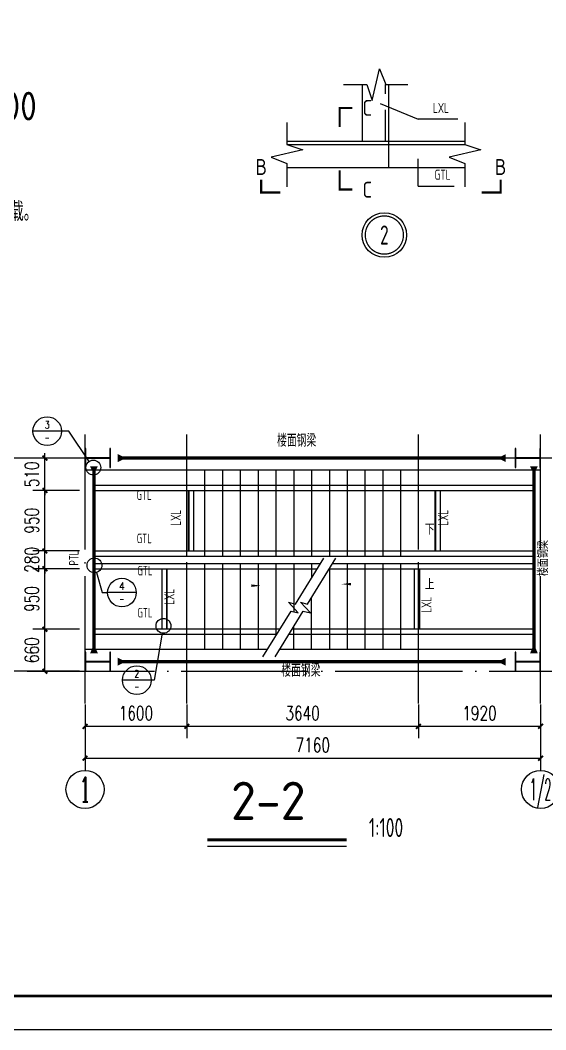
# Model space of a CAD drawing. Extents: x -89996 to 1006241, y -2176 to 440573.
# Drawn here: x 757324 to 765586, y 141094 to 156962 of the extents above; entities that cross this region are included whole.
import ezdxf
from ezdxf.enums import TextEntityAlignment as Align

# ---------------------------------------------------------------- set-up
doc = ezdxf.new("R2010")
doc.units = 0
doc.header["$LTSCALE"] = 1000
doc.header["$MEASUREMENT"] = 0
doc.linetypes.add('DASHED', pattern=[0.75, 0.5, -0.25])
doc.linetypes.add('DOTE', pattern=[2.4200000000000004, 2, -0.2, 0.02, -0.2])
for name, color, linetype in [('AXIS', 3, 'Continuous'), ('AXIS_TEXT', 7, 'Continuous'), ('BORDER', 7, 'Continuous'), ('COLU', 7, 'Continuous'), ('DIM_SYMB', 3, 'Continuous'), ('DOTE', 1, 'DOTE'), ('Gjlx', 3, 'Continuous'), ('GL', 150, 'Continuous'), ('GZ', 50, 'Continuous'), ('NUM', 7, 'Continuous'), ('PUB_DIM', 3, 'Continuous'), ('PUB_TEXT', 7, 'Continuous'), ('PUB_TITLE', 4, 'Continuous'), ('PZ', 202, 'Continuous'), ('STPM_RBEAM_NUM', 7, 'Continuous'), ('STPM_RBEAM_SIG', 2, 'Continuous'), ('TEXT', 7, 'Continuous'), ('THIN', 7, 'Continuous'), ('型钢', 6, 'Continuous'), ('引出线', 3, 'Continuous')]:
    doc.layers.add(name, color=color, linetype=linetype)
doc.styles.add('-GBCBIGGBENOR', font='GBENOR.shx', dxfattribs={"bigfont": 'GBCBIG.shx'})
doc.styles.add('_TCH_AXIS', font='COMPLEX', dxfattribs={"bigfont": 'GBCBIG'})
doc.styles.add('_TCH_DIM', font='SIMPLEX', dxfattribs={"bigfont": 'GBCBIG'})
doc.styles.add('_TCH_DIM_T3', font='SIMPLEX', dxfattribs={"width": 0.7058823529411765, "bigfont": 'GBCBIG'})
doc.styles.add('_TCH_LABEL', font='COMPLEX', dxfattribs={"bigfont": 'GBCBIG'})
doc.styles.add('COMPLEX', font='COMPLEX')
doc.styles.get("Standard").update_dxf_attribs({"font": 'gbenor.shx', "bigfont": 'gbcbig.shx'})
doc.styles.add('TSSD_Label', font='tssdeng.shx', dxfattribs={"width": 0.7, "bigfont": 'hztxt.shx'})
doc.styles.add('TSSD_Norm', font='tssdeng.shx', dxfattribs={"bigfont": 'hztxt.shx'})
doc.styles.add('TSSD_Num', font='Tssdeng.shx', dxfattribs={"width": 0.7, "bigfont": 'hztxt.shx'})
doc.styles.add('TSSD_Rein', font='Tssdeng.shx', dxfattribs={"width": 0.7, "bigfont": 'hztxt.shx'})
doc.dimstyles.new('_TCH_ARCH&&75', dxfattribs={"dimtxt": 223.125, "dimasz": 75, "dimexe": 187.5, "dimexo": 225, "dimgap": 94.68750000000001, "dimtad": 1, "dimdec": 0, "dimzin": 0, "dimdsep": 46, "dimtxsty": '_TCH_DIM_T3', "dimblk": 'ARCHTICK', "dimcen": 0.09, "dimclrt": 7, "dimazin": 2, "dimtfac": 1, "dimtdec": 0, "dimtix": 1, "dimtmove": 2, "dimatfit": 3, "dimfxl": 0, "dimtolj": 1, "dimtzin": 0, "dimarcsym": 0})

# ---------------------------------------------------------------- blocks, each defined once
blk = doc.blocks.new('ts_idx2')
at = {"color": 0, "linetype": 'ByBlock', "lineweight": -2, "const_width": 0.03333333333333333}
blk.add_lwpolyline([(-0.5, 0, 1), (0.5, 0, 1)], format="xyb", close=True, dxfattribs=at)
at = {"color": 0, "linetype": 'ByBlock', "lineweight": -2}
blk.add_circle((0, 0), 0.5833333333333334, dxfattribs=at)
at = {"color": 0, "linetype": 'ByBlock', "lineweight": -2, "style": 'TSSD_Num', "width": 0.7}
blk.add_attdef('A', text='', height=0.5, dxfattribs=at).set_placement((0, 0), align=Align.MIDDLE_CENTER)
blk = doc.blocks.new('_ArchTick')
at = {"color": 0, "linetype": 'ByBlock', "const_width": 0.4}
blk.add_lwpolyline([(-0.5, -0.5), (0.5, 0.5)], dxfattribs=at)
blk = doc.blocks.new('*D2647')
at = {"layer": 'Defpoints', "color": 0, "transparency": 16777216}
for p in [(757712.1239512621, 147389.5569555028), (758483.5381470928, 147389.5569555028), (758483.5381470927, 146729.5569548333)]:
    blk.add_point(p, dxfattribs=at)
at = {"layer": 'PUB_DIM', "color": 0, "lineweight": -2, "transparency": 16777216}
for p, q in [((758258.5381470928, 147389.5569555028), (757524.6239512621, 147389.5569555028)), ((757712.1239512621, 146729.5569548333), (757712.1239512621, 147389.5569555028)), ((758258.5381470927, 146729.5569548333), (757524.6239512621, 146729.5569548333))]:
    blk.add_line(p, q, dxfattribs=at)
at = {"layer": 'PUB_DIM', "color": 0, "lineweight": -2, "transparency": 16777216, "xscale": 75, "yscale": 75, "zscale": 75}
for p, rotation in [((757712.1239512621, 147389.5569555028), 90), ((757712.1239512621, 146729.5569548333), 270)]:
    blk.add_blockref('_ArchTick', p, dxfattribs=dict(at, rotation=rotation))
at = {"layer": 'PUB_DIM', "color": 7, "transparency": 16777216, "insert": (757505.8739512621, 147059.5569551682), "char_height": 223.125, "attachment_point": 5, "rotation": 90, "style": '_TCH_DIM_T3'}
blk.add_mtext('\\A1;660', dxfattribs=at)
blk = doc.blocks.new('*D2648')
at = {"layer": 'Defpoints', "color": 0, "transparency": 16777216}
for p in [(757712.1239512621, 148339.5569548323), (758483.5381470928, 148339.5569548323), (758483.5381470928, 147389.556955503)]:
    blk.add_point(p, dxfattribs=at)
at = {"layer": 'PUB_DIM', "color": 0, "lineweight": -2, "transparency": 16777216}
for p, q in [((758258.5381470928, 148339.5569548323), (757524.6239512621, 148339.5569548323)), ((757712.1239512621, 147389.556955503), (757712.1239512621, 148339.5569548323)), ((758258.5381470928, 147389.556955503), (757524.6239512621, 147389.556955503))]:
    blk.add_line(p, q, dxfattribs=at)
at = {"layer": 'PUB_DIM', "color": 0, "lineweight": -2, "transparency": 16777216, "xscale": 75, "yscale": 75, "zscale": 75}
for p, rotation in [((757712.1239512621, 148339.5569548323), 90), ((757712.1239512621, 147389.556955503), 270)]:
    blk.add_blockref('_ArchTick', p, dxfattribs=dict(at, rotation=rotation))
at = {"layer": 'PUB_DIM', "color": 7, "transparency": 16777216, "insert": (757505.8739512621, 147864.5569551678), "char_height": 223.125, "attachment_point": 5, "rotation": 90, "style": '_TCH_DIM_T3'}
blk.add_mtext('\\A1;950', dxfattribs=at)
blk = doc.blocks.new('*D2649')
at = {"layer": 'Defpoints', "color": 0, "transparency": 16777216}
for p in [(757712.1239512621, 148619.5569555032), (758483.5381470929, 148619.5569555032), (758483.5381470928, 148339.556954832)]:
    blk.add_point(p, dxfattribs=at)
at = {"layer": 'PUB_DIM', "color": 0, "lineweight": -2, "transparency": 16777216}
for p, q in [((757712.1239512621, 148619.5569555032), (757712.1239512621, 148694.5569555032)), ((758258.5381470929, 148619.5569555032), (757524.6239512621, 148619.5569555032)), ((757712.1239512621, 148339.556954832), (757712.1239512621, 148619.5569555032)), ((758258.5381470928, 148339.556954832), (757524.6239512621, 148339.556954832)), ((757712.1239512621, 148339.556954832), (757712.1239512621, 148264.556954832))]:
    blk.add_line(p, q, dxfattribs=at)
at = {"layer": 'PUB_DIM', "color": 0, "lineweight": -2, "transparency": 16777216, "xscale": 75, "yscale": 75, "zscale": 75}
for p, rotation in [((757712.1239512621, 148619.5569555032), 270), ((757712.1239512621, 148339.556954832), 90)]:
    blk.add_blockref('_ArchTick', p, dxfattribs=dict(at, rotation=rotation))
at = {"layer": 'PUB_DIM', "color": 7, "transparency": 16777216, "insert": (757505.8739512621, 148479.5569551677), "char_height": 223.125, "attachment_point": 5, "rotation": 90, "style": '_TCH_DIM_T3'}
blk.add_mtext('\\A1;280', dxfattribs=at)
blk = doc.blocks.new('*D2650')
at = {"layer": 'Defpoints', "color": 0, "transparency": 16777216}
for p in [(757712.1239512623, 149569.5569548323), (758483.538147093, 149569.5569548323), (758483.5381470929, 148619.5569555034)]:
    blk.add_point(p, dxfattribs=at)
at = {"layer": 'PUB_DIM', "color": 0, "lineweight": -2, "transparency": 16777216}
for p, q in [((758258.538147093, 149569.5569548323), (757524.6239512623, 149569.5569548323)), ((757712.1239512623, 148619.5569555034), (757712.1239512623, 149569.5569548323)), ((758258.5381470929, 148619.5569555034), (757524.6239512623, 148619.5569555034))]:
    blk.add_line(p, q, dxfattribs=at)
at = {"layer": 'PUB_DIM', "color": 0, "lineweight": -2, "transparency": 16777216, "xscale": 75, "yscale": 75, "zscale": 75}
for p, rotation in [((757712.1239512623, 149569.5569548323), 90), ((757712.1239512623, 148619.5569555034), 270)]:
    blk.add_blockref('_ArchTick', p, dxfattribs=dict(at, rotation=rotation))
at = {"layer": 'PUB_DIM', "color": 7, "transparency": 16777216, "insert": (757505.8739512623, 149094.556955168), "char_height": 223.125, "attachment_point": 5, "rotation": 90, "style": '_TCH_DIM_T3'}
blk.add_mtext('\\A1;950', dxfattribs=at)
blk = doc.blocks.new('*D2651')
at = {"layer": 'Defpoints', "color": 0, "transparency": 16777216}
for p in [(757712.1239512623, 150079.5569549231), (758483.538147093, 150079.5569549231), (758483.538147093, 149569.5569548324)]:
    blk.add_point(p, dxfattribs=at)
at = {"layer": 'PUB_DIM', "color": 0, "lineweight": -2, "transparency": 16777216}
for p, q in [((757712.1239512623, 150079.5569549231), (757712.1239512623, 150154.5569549231)), ((758258.538147093, 150079.5569549231), (757524.6239512623, 150079.5569549231)), ((757712.1239512623, 149569.5569548324), (757712.1239512623, 150079.5569549231)), ((758258.538147093, 149569.5569548324), (757524.6239512623, 149569.5569548324)), ((757712.1239512623, 149569.5569548324), (757712.1239512623, 149494.5569548324))]:
    blk.add_line(p, q, dxfattribs=at)
at = {"layer": 'PUB_DIM', "color": 0, "lineweight": -2, "transparency": 16777216, "xscale": 75, "yscale": 75, "zscale": 75}
for p, rotation in [((757712.1239512623, 150079.5569549231), 270), ((757712.1239512623, 149569.5569548324), 90)]:
    blk.add_blockref('_ArchTick', p, dxfattribs=dict(at, rotation=rotation))
at = {"layer": 'PUB_DIM', "color": 7, "transparency": 16777216, "insert": (757505.8739512623, 149824.5569548779), "char_height": 223.125, "attachment_point": 5, "rotation": 90, "style": '_TCH_DIM_T3'}
blk.add_mtext('\\A1;510', dxfattribs=at)
blk = doc.blocks.new('*D2652')
at = {"layer": 'Defpoints', "color": 0, "transparency": 16777216}
for p in [(757131.8409673874, 150079.5569549312), (757434.0769459169, 150079.5569549312), (757434.0769459169, 146729.5569548323)]:
    blk.add_point(p, dxfattribs=at)
at = {"layer": 'PUB_DIM', "color": 0, "lineweight": -2, "transparency": 16777216}
for p, q in [((757209.0769459169, 150079.5569549312), (756944.3409673874, 150079.5569549312)), ((757131.8409673874, 146729.5569548323), (757131.8409673874, 150079.5569549312)), ((757209.0769459169, 146729.5569548323), (756944.3409673874, 146729.5569548323))]:
    blk.add_line(p, q, dxfattribs=at)
at = {"layer": 'PUB_DIM', "color": 0, "lineweight": -2, "transparency": 16777216, "xscale": 75, "yscale": 75, "zscale": 75}
for p, rotation in [((757131.8409673874, 150079.5569549312), 90), ((757131.8409673874, 146729.5569548323), 270)]:
    blk.add_blockref('_ArchTick', p, dxfattribs=dict(at, rotation=rotation))
at = {"layer": 'PUB_DIM', "color": 7, "transparency": 16777216, "insert": (756925.5909673874, 148404.5569548819), "char_height": 223.125, "attachment_point": 5, "rotation": 90, "style": '_TCH_DIM_T3'}
blk.add_mtext('\\A1;3350', dxfattribs=at)
blk = doc.blocks.new('*D2653')
at = {"layer": 'Defpoints', "color": 0, "transparency": 16777216}
for p in [(763583.1059516915, 146429.5569548328), (765503.1059516333, 146429.5569548326), (765503.1059516333, 145863.732501371)]:
    blk.add_point(p, dxfattribs=at)
at = {"layer": 'PUB_DIM', "color": 0, "lineweight": -2, "transparency": 16777216}
for p, q in [((763583.1059516915, 146204.5569548328), (763583.1059516915, 145676.232501371)), ((765503.1059516333, 146204.5569548326), (765503.1059516333, 145676.232501371)), ((763583.1059516915, 145863.732501371), (765503.1059516333, 145863.732501371))]:
    blk.add_line(p, q, dxfattribs=at)
at = {"layer": 'PUB_DIM', "color": 0, "lineweight": -2, "transparency": 16777216, "xscale": 75, "yscale": 75, "zscale": 75, "rotation": 180}
blk.add_blockref('_ArchTick', (763583.1059516915, 145863.732501371), dxfattribs=at)
at = {"layer": 'PUB_DIM', "color": 0, "lineweight": -2, "transparency": 16777216, "xscale": 75, "yscale": 75, "zscale": 75}
blk.add_blockref('_ArchTick', (765503.1059516333, 145863.732501371), dxfattribs=at)
at = {"layer": 'PUB_DIM', "color": 7, "transparency": 16777216, "insert": (764543.1059516624, 146069.982501371), "char_height": 223.125, "attachment_point": 5, "style": '_TCH_DIM_T3'}
blk.add_mtext('\\A1;1920', dxfattribs=at)
blk = doc.blocks.new('*D2654')
at = {"layer": 'Defpoints', "color": 0, "transparency": 16777216}
for p in [(759943.105951691, 146429.5569548332), (763583.1059516915, 146429.5569548328), (763583.1059516915, 145863.7325013713)]:
    blk.add_point(p, dxfattribs=at)
at = {"layer": 'PUB_DIM', "color": 0, "lineweight": -2, "transparency": 16777216}
for p, q in [((759943.105951691, 146204.5569548332), (759943.105951691, 145676.2325013713)), ((763583.1059516915, 146204.5569548328), (763583.1059516915, 145676.2325013713)), ((759943.105951691, 145863.7325013713), (763583.1059516915, 145863.7325013713))]:
    blk.add_line(p, q, dxfattribs=at)
at = {"layer": 'PUB_DIM', "color": 0, "lineweight": -2, "transparency": 16777216, "xscale": 75, "yscale": 75, "zscale": 75, "rotation": 180}
blk.add_blockref('_ArchTick', (759943.105951691, 145863.7325013713), dxfattribs=at)
at = {"layer": 'PUB_DIM', "color": 0, "lineweight": -2, "transparency": 16777216, "xscale": 75, "yscale": 75, "zscale": 75}
blk.add_blockref('_ArchTick', (763583.1059516915, 145863.7325013713), dxfattribs=at)
at = {"layer": 'PUB_DIM', "color": 7, "transparency": 16777216, "insert": (761763.1059516913, 146069.9825013713), "char_height": 223.125, "attachment_point": 5, "style": '_TCH_DIM_T3'}
blk.add_mtext('\\A1;3640', dxfattribs=at)
blk = doc.blocks.new('*D2655')
at = {"layer": 'Defpoints', "color": 0, "transparency": 16777216}
for p in [(758343.1059516282, 146429.5569548334), (759943.105951691, 146429.5569548332), (759943.105951691, 145863.7325013716)]:
    blk.add_point(p, dxfattribs=at)
at = {"layer": 'PUB_DIM', "color": 0, "lineweight": -2, "transparency": 16777216}
for p, q in [((758343.1059516282, 146204.5569548334), (758343.1059516282, 145676.2325013716)), ((759943.105951691, 146204.5569548332), (759943.105951691, 145676.2325013716)), ((758343.1059516282, 145863.7325013716), (759943.105951691, 145863.7325013716))]:
    blk.add_line(p, q, dxfattribs=at)
at = {"layer": 'PUB_DIM', "color": 0, "lineweight": -2, "transparency": 16777216, "xscale": 75, "yscale": 75, "zscale": 75, "rotation": 180}
blk.add_blockref('_ArchTick', (758343.1059516282, 145863.7325013716), dxfattribs=at)
at = {"layer": 'PUB_DIM', "color": 0, "lineweight": -2, "transparency": 16777216, "xscale": 75, "yscale": 75, "zscale": 75}
blk.add_blockref('_ArchTick', (759943.105951691, 145863.7325013716), dxfattribs=at)
at = {"layer": 'PUB_DIM', "color": 7, "transparency": 16777216, "insert": (759143.1059516596, 146069.9825013716), "char_height": 223.125, "attachment_point": 5, "style": '_TCH_DIM_T3'}
blk.add_mtext('\\A1;1600', dxfattribs=at)
blk = doc.blocks.new('*D2656')
at = {"layer": 'Defpoints', "color": 0, "transparency": 16777216}
for p in [(758343.1059516283, 146429.5569548325), (765503.1059516334, 146429.5569548325), (765503.1059516334, 145362.3495864365)]:
    blk.add_point(p, dxfattribs=at)
at = {"layer": 'PUB_DIM', "color": 0, "lineweight": -2, "transparency": 16777216}
for p, q in [((758343.1059516283, 146204.5569548325), (758343.1059516283, 145174.8495864365)), ((765503.1059516334, 146204.5569548325), (765503.1059516334, 145174.8495864365)), ((758343.1059516283, 145362.3495864365), (765503.1059516334, 145362.3495864365))]:
    blk.add_line(p, q, dxfattribs=at)
at = {"layer": 'PUB_DIM', "color": 0, "lineweight": -2, "transparency": 16777216, "xscale": 75, "yscale": 75, "zscale": 75, "rotation": 180}
blk.add_blockref('_ArchTick', (758343.1059516283, 145362.3495864365), dxfattribs=at)
at = {"layer": 'PUB_DIM', "color": 0, "lineweight": -2, "transparency": 16777216, "xscale": 75, "yscale": 75, "zscale": 75}
blk.add_blockref('_ArchTick', (765503.1059516334, 145362.3495864365), dxfattribs=at)
at = {"layer": 'PUB_DIM', "color": 7, "transparency": 16777216, "insert": (761923.1059516309, 145568.5995864365), "char_height": 223.125, "attachment_point": 5, "style": '_TCH_DIM_T3'}
blk.add_mtext('\\A1;7160', dxfattribs=at)
blk = doc.blocks.new('_AXISO')
blk.add_circle((0, 0), 0.5)
at = {"layer": 'AXIS_TEXT', "style": 'COMPLEX', "width": 1.041666666666667}
blk.add_attdef('A', text='', height=0.56, dxfattribs=at).set_placement((-0.25, -0.28), (0.25, -0.28), align=Align.FIT)

msp = doc.modelspace()

# ---------------------------------------------------------------- linework, layer by layer
at = {"layer": 'AXIS'}
for p, q in [((757973.3301995476, 150502.3984135394), (757523.3301995476, 150502.3984135394)), ((758086.6885044912, 150502.3984135394), (757973.3301995476, 150502.3984135394)), ((758407.8243811601, 150027.1406208894), (758086.6885044912, 150502.3984135394)), ((758522.7516499127, 148281.2339890481), (758613.4967180822, 147965.0923861648)), ((758613.4967180822, 147965.0923861648), (758697.2755060164, 147965.0923861648)), ((759147.2755060164, 147965.0923861648), (758697.2755060164, 147965.0923861648)), ((759555.9924762632, 147327.9471117756), (759430.5688847682, 146588.9977374017)), ((759381.8389912215, 146588.9977374017), (758931.8389912215, 146588.9977374017)), ((759430.5688847682, 146588.9977374017), (759381.8389912215, 146588.9977374017))]:
    msp.add_line(p, q, dxfattribs=at)
for centre, radius in [((757748.3301995476, 150502.3984135394), 225), ((758473.086818906, 149930.5569491184), 116.5658244654769), ((758490.5913255583, 148393.2755213953), 116.5658244654769), ((758922.2755060164, 147965.0923861648), 225), ((759575.4984841943, 147442.8692901743), 116.5658244654769), ((759156.8389912215, 146588.9977374017), 225)]:
    msp.add_circle(centre, radius, dxfattribs=at)
at = {"layer": 'BORDER', "const_width": 39.77272519886361}
msp.add_lwpolyline([(744132.1482201798, 141624.0125658005), (744132.1482201798, 172063.4049179974), (786874.570233892, 172063.4049179974), (786874.570233892, 141624.0125658005)], close=True, dxfattribs=at)
at = {"layer": 'COLU'}
for p, q in [((765503.1059516333, 149888.6418247944, 1.215519822169654), (758343.1059516977, 149888.6418247942, 1.215519822169654)), ((761210.9927471471, 147071.556954793), (758343.1059516977, 147071.5569547931, 1.215519822169654)), ((765398.9561502698, 147071.5569547929, -1.775018644080975), (761401.6891848408, 147071.556954793, -0.08082442459377637))]:
    msp.add_line(p, q, dxfattribs=at)
at = {"layer": 'DIM_SYMB'}
for points in [[(763633.6111219572, 148963.2727120739, 0, 0, 0), (759697.9781990175, 148963.2727120731, 0, 0, 0), (759697.9781990193, 148074.2772891786, 0, 0, 0), (761107.0492297586, 148074.2772891815, 0, 40.00000000000001, 0), (760957.0492297586, 148074.2772891812, 0, 0, 0)], [(763633.6111219572, 148098.6431296, 0, 0, 0), (762373.6111219572, 148098.6431296, 0, 40.00000000000001, 0), (762523.6111219572, 148098.6431296, 0, 0, 0)]]:
    msp.add_lwpolyline(points, format="xyseb", dxfattribs=at)
at = {"layer": 'DOTE'}
for p, q in [((758343.1059516977, 146221.5699719722), (758343.1059516976, 150452.0335659007)), ((759943.1059516912, 146221.5699720214), (759943.105951691, 150452.0335659499)), ((763583.1059516916, 146221.5699720275), (763583.1059516915, 150452.0335659559)), ((765503.1059516334, 146221.5699719722), (765503.1059516333, 150452.0335659007)), ((765997.8573876994, 150079.5569548322), (757434.0769459169, 150079.5569549313)), ((757434.0769459169, 146729.5569548323), (765921.3845637578, 146729.5569548323))]:
    msp.add_line(p, q, dxfattribs=at)
at = {"layer": 'Gjlx', "const_width": 50}
for points in [[(758483.5381470933, 149951.8876393829), (758483.5381470929, 147009.0101992251)], [(764894.1112377296, 150079.4621969016), (758856.9127855226, 150079.5569549146)], [(765398.9561502702, 149951.8876393829), (765398.9561502698, 147009.0101992251)], [(764894.1112377296, 146879.4621955627), (758856.9127855226, 146879.5569535757)]]:
    msp.add_lwpolyline(points, dxfattribs=at)
at = {"layer": 'GL'}
for p, q in [((764313.7808911871, 155052.9045140854), (761515.6767376648, 155052.904514084)), ((763116.910738317, 154642.9045140845), (763116.910738317, 155052.9045140849)), ((764313.7808911871, 155002.9045140854), (761515.6767376648, 155002.904514084)), ((764313.7808911876, 154642.9045140854), (761515.6767376653, 154642.9045140835)), ((758483.5381470928, 149651.5569548329), (765398.9561502702, 149651.556954764)), ((758483.5381470928, 149569.5569548329), (765398.9561502702, 149569.556954764)), ((759970.1059477299, 148620.5237985685), (759970.1401471638, 149569.629438179)), ((759980.1059477234, 148620.5234382352), (759980.1401471572, 149569.6290778457)), ((760052.1059477299, 148620.5237985684), (760052.1401471638, 149569.629438179)), ((763848.0717522576, 148619.5569554499), (763848.1059516915, 149568.6625950605)), ((763858.0717522511, 148619.5565951166), (763858.105951685, 149568.6622347272)), ((763930.0717522576, 148619.5569554499), (763930.1059516915, 149568.6625950605)), ((758483.5381470929, 148619.5569555036), (765398.9561502701, 148619.5569554346)), ((758483.5381470929, 148537.5569555036), (765398.9561502701, 148537.5569554346)), ((758483.5381470929, 148421.5569548325), (762044.9870008386, 148421.556954781)), ((762235.6834385305, 148421.5569547783), (765398.95615027, 148421.5569547325)), ((758483.5381470929, 148339.5569548325), (761994.2932039765, 148339.556954782)), ((759554.1059514529, 147390.0985016003), (759554.1059514532, 148338.1009841083)), ((759626.1059514529, 147390.0985016002), (759626.1059514532, 148338.1009841083)), ((759636.1059514529, 147390.0985016002), (759636.1059514532, 148338.1009841083)), ((762184.9896416684, 148339.5569547793), (765398.95615027, 148339.5569547331)), ((763521.4728446007, 147389.5569547435), (763521.472844601, 148337.5594372516)), ((763593.4728446007, 147389.5569547435), (763593.472844601, 148337.5594372516)), ((763603.4728446007, 147389.5569547435), (763603.472844601, 148337.5594372516)), ((761407.3189666524, 147389.5569547819), (758483.538147093, 147389.5569548329)), ((761356.6939666524, 147307.5569547819), (758483.538147093, 147307.5569548329)), ((765398.9561502698, 147307.5569547101), (761547.390404344, 147307.5569547785)), ((765398.9561502698, 147389.5569547122), (761598.015404344, 147389.5569547785))]:
    msp.add_line(p, q, dxfattribs=at)
for points in [[(761515.6767376644, 155352.904514084), (761515.6767376648, 155052.904514084), (761515.6767376648, 155005.904514084), (761765.6767376648, 154925.904514084), (761266.3029910136, 154807.5888145006), (761515.6767376648, 154709.904514084), (761515.6767376653, 154642.904514084), (761515.6767376653, 154342.904514084)], [(764313.7808911867, 155352.9045140854), (764313.7808911871, 155052.9045140854), (764313.7808911871, 155005.9045140854), (764563.7808911871, 154925.9045140854), (764064.4071445359, 154807.588814502), (764313.7808911871, 154709.9045140854), (764313.7808911876, 154642.9045140854), (764313.7808911876, 154342.9045140854)]]:
    msp.add_lwpolyline(points, dxfattribs=at)
at = {"layer": 'GZ'}
for points in [[(758343.1059516055, 150229.5569561723), (758343.1059516977, 149929.5569561723), (758353.1059514935, 149929.5569561627), (758353.1059516311, 150072.7074359283), (758358.1059516295, 150076.5569562824), (758728.4563164896, 150076.5569563994), (758733.1059516311, 150072.7074360496), (758733.1059516744, 149929.5569562945), (758743.1059515929, 149929.5569535914), (758743.1059514025, 150229.5569562712), (758733.1059519133, 150229.5569562922), (758733.105951625, 150086.5569564014), (758728.6184832092, 150082.5569563995), (758358.1059516269, 150082.5569562824), (758353.105951625, 150086.5569562802), (758353.1059960747, 150229.5570654957), (758343.1059516055, 150229.5569561723)], [(765103.1059517412, 150229.5569562713), (765103.1059518334, 149929.5569562713), (765113.1059516292, 149929.5569562618), (765113.1059517668, 150072.7074360274), (765118.1059517652, 150076.5569563815), (765488.4563166254, 150076.5569564985), (765493.1059517668, 150072.7074361487), (765493.1059518101, 149929.5569563936), (765503.1059517286, 149929.5569536904), (765503.1059515382, 150229.5569563703), (765493.105952049, 150229.5569563913), (765493.1059517608, 150086.5569565005), (765488.6184833449, 150082.5569564986), (765118.1059517626, 150082.5569563815), (765113.1059517608, 150086.5569563793), (765113.1059962105, 150229.5570655948), (765103.1059517412, 150229.5569562713)], [(758343.1059516055, 147029.5569548334), (758343.1059516977, 146729.5569548334), (758353.1059514935, 146729.5569548238), (758353.1059516311, 146872.7074345895), (758358.1059516295, 146876.5569549435), (758728.4563164896, 146876.5569550605), (758733.1059516311, 146872.7074347108), (758733.1059516744, 146729.5569549556), (758743.1059515929, 146729.5569522525), (758743.1059514025, 147029.5569549323), (758733.1059519133, 147029.5569549533), (758733.105951625, 146886.5569550625), (758728.6184832092, 146882.5569550606), (758358.1059516269, 146882.5569549435), (758353.105951625, 146886.5569549413), (758353.1059960747, 147029.5570641568), (758343.1059516055, 147029.5569548334)], [(765103.1059517412, 147029.5569549325), (765103.1059518334, 146729.5569549325), (765113.1059516292, 146729.5569549229), (765113.1059517668, 146872.7074346885), (765118.1059517652, 146876.5569550426), (765488.4563166254, 146876.5569551596), (765493.1059517668, 146872.7074348098), (765493.1059518101, 146729.5569550547), (765503.1059517286, 146729.5569523515), (765503.1059515382, 147029.5569550314), (765493.105952049, 147029.5569550524), (765493.1059517608, 146886.5569551616), (765488.6184833449, 146882.5569551597), (765118.1059517626, 146882.5569550426), (765113.1059517608, 146886.5569550404), (765113.1059962105, 147029.5570642559), (765103.1059517412, 147029.5569549325)]]:
    msp.add_lwpolyline(points, close=True, dxfattribs=at)
at = {"layer": 'NUM', "color": 6, "const_width": 50}
msp.add_lwpolyline([(760266.7580514521, 144078.5714554437), (762453.9725473871, 144078.5714554437)], dxfattribs=at)
at = {"layer": 'NUM', "color": 6}
msp.add_lwpolyline([(760266.7580514521, 143978.5714554437), (762453.9725473871, 143978.5714554437)], dxfattribs=at)
at = {"layer": 'PUB_DIM'}
for p, q in [((757526.4376872111, 150079.5569549248), (756798.6546218011, 150079.5569549248)), ((757526.4376871737, 146729.5569548323), (756798.6546217637, 146729.5569548323)), ((758343.1059516977, 146055.0949784415), (758343.1059516977, 145171.4209501466)), ((765503.1059516334, 146055.0949784415), (765503.1059516334, 145171.4209501466))]:
    msp.add_line(p, q, dxfattribs=at)
at = {"layer": 'PUB_TITLE'}
msp.add_lwpolyline([(742806.390713551, 141093.7095631489), (742806.390713551, 172593.7079206489), (787404.8732365434, 172593.7079206489), (787404.8732365434, 141093.7095631489)], close=True, dxfattribs=at)
at = {"layer": 'PZ'}
for p, q in [((759943.105951619, 148537.5569555549), (759943.1059515938, 149887.5569555191)), ((760223.1059516189, 149888.533824265), (760223.105951619, 148537.5569554547)), ((760503.105951619, 149888.5338242623), (760503.105951619, 148537.5569554547)), ((760783.105951619, 149888.5338242596), (760783.105951619, 148537.5569554548)), ((761063.105951619, 149888.533824257), (761063.105951619, 148537.5569554548)), ((761343.1059516189, 149888.5338242543), (761343.105951619, 148537.5569554548)), ((761623.1059516189, 149888.5338242516), (761623.105951619, 148537.5569554548)), ((761903.105951619, 149888.533824249), (761903.105951619, 148537.5569554548)), ((762183.1059516189, 149888.5338242463), (762183.105951619, 148537.5569554548)), ((762463.1059516189, 149888.5338242436), (762463.105951619, 148537.5569554549)), ((762743.1059516189, 149888.5338242409), (762743.105951619, 148537.5569554549)), ((763023.1059516189, 149888.5338242383), (763023.105951619, 148537.5569554549)), ((763303.1059516199, 149888.5338242356), (763303.1059516071, 148537.5569554576)), ((759943.1059516189, 147070.5800860681), (759943.105951619, 148421.5569548462)), ((760223.105951619, 148421.5569547809), (760223.1059516193, 147071.5569548115)), ((760503.105951619, 148421.556954781), (760503.1059516195, 147071.5569548063)), ((760783.105951619, 148421.5569547811), (760783.1059516193, 147071.556954801)), ((761063.105951619, 148421.5569547811), (761063.1059516193, 147071.5569547958)), ((761343.105951619, 148421.5569547812), (761343.1059516193, 147285.5477254937)), ((761623.105951619, 148421.5569547813), (761623.1059516192, 147664.6349047209)), ((761903.105951619, 148421.5569547814), (761903.1059516191, 148192.6094538886)), ((762463.1059516191, 148421.556954782), (762463.1059516196, 147071.5569548073)), ((762743.1059516191, 148421.5569547821), (762743.1059516195, 147071.556954802)), ((763023.1059516191, 148421.5569547822), (763023.1059516195, 147071.5569547968)), ((763303.1059516191, 148421.5569547822), (763303.1059516196, 147071.556954793)), ((763583.1059516916, 147070.5800861029), (763583.1059516916, 148421.5569548809)), ((762183.1059516191, 148336.5099826919), (762183.1059516195, 147071.5569548125)), ((761903.105951619, 147070.5800860692), (761903.1059516191, 147883.5946080124)), ((761623.1059516189, 147070.5800860691), (761623.1059516189, 147430.197446167))]:
    msp.add_line(p, q, dxfattribs=at)
at = {"layer": 'STPM_RBEAM_SIG'}
for points in [[(758856.9127855226, 150079.5569549146, 125, 0, 0), (758981.9127855226, 150079.5569549146, 125, 0, 0)], [(764956.6506932643, 150079.5569548431, 125, 0, 0), (764831.6506932643, 150079.5569548431, 125, 0, 0)], [(758483.5381470933, 149951.8876393829, 125, 0, 0), (758483.5381470933, 149826.8876393829, 125, 0, 0)], [(765398.9561502702, 149951.8876393829, 125, 0, 0), (765398.9561502702, 149826.8876393829, 125, 0, 0)], [(758483.5381470929, 147009.0101992251, 125, 0, 0), (758483.5381470929, 147153.0954701343, 125, 0, 0)], [(765398.9561502698, 147009.0101992251, 125, 0, 0), (765398.9561502698, 147153.0954701343, 125, 0, 0)], [(758856.9127855226, 146879.5569535757, 125, 0, 0), (758981.9127855226, 146879.5569535757, 125, 0, 0)], [(764956.6506932643, 146879.5569535042, 125, 0, 0), (764831.6506932643, 146879.5569535042, 125, 0, 0)]]:
    msp.add_lwpolyline(points, format="xyseb", dxfattribs=at)
at = {"layer": 'THIN'}
for points in [[(761138.893240331, 146954.7735560983), (761583.292778779, 147674.5910801031), (761695.2782652616, 147646.5866015814), (761539.5998256062, 147813.2126002325), (761651.5853120887, 147785.2081217109), (762095.9848505367, 148504.0487769376)], [(761329.5896780246, 146954.7735560983), (761773.9892164727, 147674.5910801031), (761885.9747029552, 147646.5866015814), (761730.2962632999, 147813.2126002325), (761842.2817497824, 147785.2081217109), (762286.6812882303, 148504.0487769376)]]:
    msp.add_lwpolyline(points, dxfattribs=at)
at = {"layer": '型钢'}
for p, q in [((762706.9107383165, 155052.9045140854), (762706.9107383165, 155949.6672658058)), ((763116.910738317, 155052.9045140854), (763116.910738317, 155949.6672658058))]:
    msp.add_line(p, q, dxfattribs=at)
at = {"layer": '型钢', "linetype": 'DASHED'}
msp.add_line((763066.910738317, 155052.9045140854), (763066.910738317, 155949.6672658058), dxfattribs=at)
at = {"layer": '型钢'}
msp.add_lwpolyline([(762406.9107383165, 155949.6672658058), (762706.9107383165, 155949.6672658058), (762773.910738317, 155949.6672658058), (762853.910738317, 155699.6672658058), (762972.2264378994, 156199.041012457), (763069.9107383165, 155949.6672658058), (763116.910738317, 155949.6672658058), (763416.910738317, 155949.6672658058)], dxfattribs=at)
at = {"layer": '引出线'}
for p, q in [((762979.9534020071, 155654.1233256002), (763580.3571650937, 155404.6735913599)), ((764200.5581373844, 155404.6735913599), (763580.3571650937, 155404.6735913599)), ((763580.3571650937, 154355.1446923673), (763580.3571650937, 154782.9006736221)), ((763580.3571650937, 154355.1446923673), (764143.3934075494, 154355.1446923673))]:
    msp.add_line(p, q, dxfattribs=at)
for points, const_width in [([(762345.9357764457, 155281.1298098922), (762345.9357764457, 155581.1298098922), (762545.9357764457, 155581.1298098922)], 34.99999999999999), ([(762345.9357764457, 154600.846661785), (762345.9357764457, 154300.846661785), (762545.9357764457, 154300.846661785)], 34.99999999999999), ([(761413.103417697, 154255.1300541632), (761113.103417697, 154255.1300541632), (761113.103417697, 154455.1300541632)], 35), ([(764575.4980954152, 154255.1300541632), (764875.4980954152, 154255.1300541632), (764875.4980954152, 154455.1300541632)], 35)]:
    msp.add_lwpolyline(points, dxfattribs=dict(at, const_width=const_width))

# ---------------------------------------------------------------- block references
at = {"layer": 'PUB_DIM'}
ref = msp.add_blockref('_AXISO', (758343.1059516977, 144871.4209501466), dxfattribs=dict(at, xscale=600, yscale=600, zscale=600))
ref.add_attrib('A', '1', dxfattribs={"layer": 'AXIS_TEXT', "height": 386.0409126075843, "style": '_TCH_AXIS'}).set_placement((758260.382898996, 144678.4004938428), (758425.8290043994, 144678.4004938428), align=Align.FIT)
ref = msp.add_blockref('_AXISO', (765503.1059516334, 144871.4209501466), dxfattribs=dict(at, xscale=600, yscale=600, zscale=600))
ref.add_attrib('A', '1/2', dxfattribs={"layer": 'AXIS_TEXT', "height": 339.4112549695428, "style": '_TCH_AXIS', "width": 0.4117647058824933}).set_placement((765333.4003241486, 144701.7153226619), (765672.8115791182, 144701.7153226619), align=Align.FIT)
at = {"layer": 'THIN'}
ref = msp.add_blockref('ts_idx2', (763047.852617967, 153585.6067968176), dxfattribs=dict(at, xscale=600, yscale=600, zscale=600))
ref.add_attrib('1', '2', dxfattribs={"height": 300, "style": 'TSSD_Num', "width": 0.7}).set_placement((763047.852617967, 153585.6067968176), align=Align.MIDDLE_CENTER)

# ---------------------------------------------------------------- texts
at = {"layer": 'PUB_TEXT'}
msp.add_text('1:100', height=450, dxfattribs=at).set_placement((756551.4288162746, 155387.0911507922, 3.977505309100316))
for s, p in [('C', (762779.1645035037, 155583.6751989814)), ('B', (761113.103417697, 154655.1300541632)), ('B', (764875.4980954152, 154655.1300541632)), ('C', (762779.1645035037, 154298.3012726958))]:
    msp.add_text(s, height=250, dxfattribs=at).set_placement(p, align=Align.MIDDLE_CENTER)
for s, height, style, p in [('3、栏杆采用坚固耐久的材料制作，并能承受荷载规范规定的水平荷载。', 300, '-GBCBIGGBENOR', (750719.934463828, 153804.4854752244, 1.215519822172425)), ('下', 168.7943262411347, '_TCH_DIM', (763686.1111219572, 148875.7727120739)), ('上', 168.7943262411347, '_TCH_DIM', (763686.1111219572, 148011.1431296))]:
    msp.add_text(s, height=height, dxfattribs=dict(at, style=style)).set_placement(p)
at = {"layer": 'PUB_TEXT', "style": '_TCH_LABEL'}
for s, height, p, p2 in [('3', 117.4529950895626, (757709.1792011844, 150544.0442536598), (757787.4811979107, 150544.0442536598)), ('4', 115.9695935900404, (758878.0966132203, 148006.9525859251), (758966.4543988126, 148006.9525859251)), ('2', 117.4529950895626, (759117.6879928584, 146630.6435775221), (759195.9899895847, 146630.6435775221))]:
    msp.add_text(s, height=height, dxfattribs=at).set_placement(p, p2, align=Align.FIT)
at = {"layer": 'PUB_TEXT', "style": '_TCH_LABEL', "width": 0.77777777777713}
for p, p2 in [((757709.1792011844, 150343.2995783294), (757787.4811979107, 150343.2995783294)), ((758883.1245076533, 147805.9935509548), (758961.4265043796, 147805.9935509548)), ((759117.6879928584, 146429.8989021918), (759195.9899895847, 146429.8989021918))]:
    msp.add_text('-', height=117.4529950895626, dxfattribs=at).set_placement(p, p2, align=Align.FIT)
at = {"layer": 'PUB_TEXT', "style": 'TSSD_Rein', "width": 0.699999988079071}
for p in [(759897.0734486174, 149142.4438029049), (764099.722440303, 149141.9022560482), (759795.7431654716, 147900.1235700801), (763836.6651365403, 147774.0613699835)]:
    msp.add_text('LXL', height=160, rotation=90, dxfattribs=at).set_placement(p, align=Align.BOTTOM_CENTER)
at = {"layer": 'STPM_RBEAM_NUM', "style": 'TSSD_Label', "width": 0.7}
for s, height, p in [('LXL', 160, (763937.8360863837, 155454.6735913599)), ('GTL', 160, (763963.6743435684, 154405.1446923673)), ('楼面钢梁', 200, (761669.2297106516, 150196.9142456173)), ('楼面钢梁', 200, (761736.686208592, 146581.9541670964))]:
    msp.add_text(s, height=height, dxfattribs=at).set_placement(p, align=Align.BOTTOM_CENTER)
for s, rotation, p in [('GTL', 359.9999999999839, (759272.6810259729, 149377.5278346527)), ('GTL', 359.9999999999839, (759274.5408711733, 148697.0798767598)), ('楼面钢梁', 90, (765666.59242689, 148507.7620275174)), ('PTL', 90, (758286.0495835138, 148507.7620275174)), ('GTL', 359.9999999999839, (759285.7040366034, 148190.5136655575)), ('GTL', 359.9999999999839, (759285.7040366034, 147529.1083507818))]:
    msp.add_text(s, height=150, rotation=rotation, dxfattribs=at).set_placement(p, align=Align.BOTTOM_CENTER)
at = {"layer": 'TEXT', "style": 'TSSD_Norm'}
msp.add_text('2-2', height=600, dxfattribs=at).set_placement((760638.3218466939, 144213.0596444202), align=Align.BOTTOM_LEFT)
at = {"layer": 'THIN', "style": 'TSSD_Label', "width": 0.7}
msp.add_text('1:100', height=300, dxfattribs=at).set_placement((762803.9725473871, 144032.9479245364), align=Align.BOTTOM_LEFT)

# ---------------------------------------------------------------- dimensions: what is measured, and where the dimension line sits
at = {"layer": 'PUB_DIM'}
for p1, p2, distance, picture, middle in [((757434.0769459169, 146729.5569548323), (757434.0769459169, 150079.5569549312), 302.2359785294393, '*D2652', (756925.5909673874, 148404.5569548819)), ((758483.538147093, 149569.5569548324), (758483.538147093, 150079.5569549231), 771.4141958307009, '*D2651', (757505.8739512623, 149824.5569548779)), ((758483.5381470929, 148619.5569555034), (758483.538147093, 149569.5569548323), 771.4141958307009, '*D2650', (757505.8739512623, 149094.556955168)), ((758483.5381470928, 148339.556954832), (758483.5381470929, 148619.5569555032), 771.4141958308173, '*D2649', (757505.8739512621, 148479.5569551677)), ((758483.5381470928, 147389.556955503), (758483.5381470928, 148339.5569548323), 771.4141958307009, '*D2648', (757505.8739512621, 147864.5569551678)), ((758483.5381470927, 146729.5569548333), (758483.5381470928, 147389.5569555028), 771.4141958307009, '*D2647', (757505.8739512621, 147059.5569551682)), ((758343.1059516282, 146429.5569548334), (759943.105951691, 146429.5569548332), -565.8244534616242, '*D2655', (759143.1059516596, 146069.9825013716)), ((758343.1059516283, 146429.5569548325), (765503.1059516334, 146429.5569548325), -1067.2073683959898, '*D2656', (761923.1059516309, 145568.5995864365)), ((759943.105951691, 146429.5569548332), (763583.1059516915, 146429.5569548328), -565.8244534615078, '*D2654', (761763.1059516913, 146069.9825013713)), ((763583.1059516915, 146429.5569548328), (765503.1059516333, 146429.5569548326), -565.8244534615951, '*D2653', (764543.1059516624, 146069.982501371))]:
    dim = msp.add_aligned_dim(p1=p1, p2=p2, distance=distance, dimstyle='_TCH_ARCH&&75', dxfattribs=at)
    dim.commit()
    dim.dimension.update_dxf_attribs({"geometry": picture, "text_midpoint": middle})

doc.saveas('drawing.dxf')
